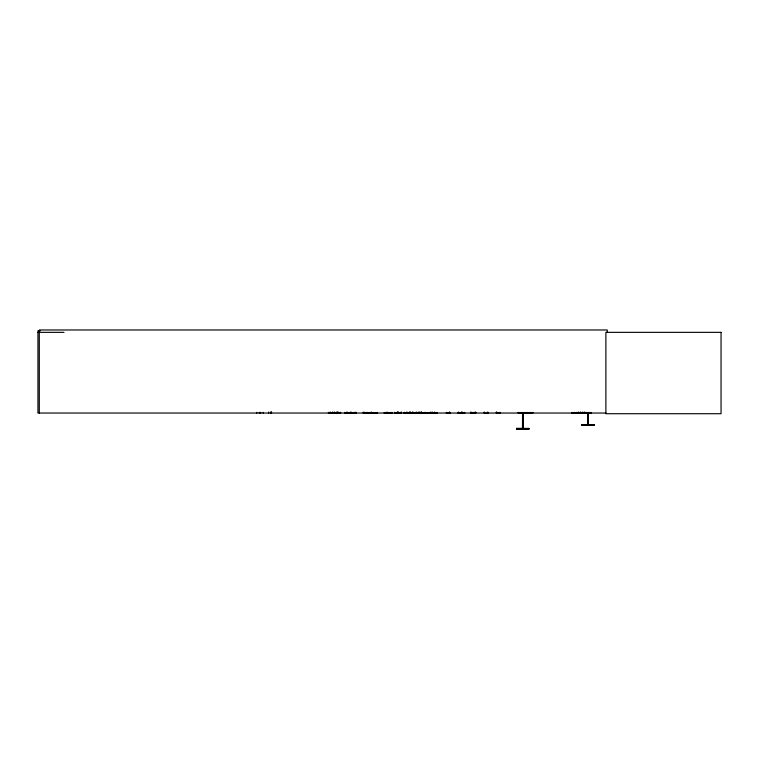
<?xml version="1.0" encoding="UTF-8"?>
<svg xmlns="http://www.w3.org/2000/svg" width="759" height="759" viewBox="0 0 759 759"><rect width="100%" height="100%" fill="white"/><g stroke="black" fill="none" stroke-linecap="round" stroke-linejoin="round"><path stroke-width="1.14" d="M328.438 412.868L340.649 413.01L340.639 412.365M516.651 428.835L528.938 428.996L516.651 429.025L516.651 428.323L528.938 428.408L528.938 429.025M528.852 428.408L528.852 429.025M571.888 412.972L572.03 412.365M572.011 412.934L590.881 412.953M344.681 412.934L356.199 412.934M403.911 412.972L404.101 412.422M412.517 412.953L412.403 412.194M355.174 412.953L354.946 412.194M394.595 412.934L394.614 412.422M398.152 412.953L398.067 412.194M398.636 412.934L398.665 412.422M412.592 412.953L412.545 412.194M449.394 412.953L449.442 412.194M449.878 412.934L449.907 412.422M458.787 412.868L458.787 412.422M462.335 412.868L462.411 412.365M475.665 412.422L475.58 412.953M484.517 412.868L484.603 412.365M338.201 412.953L338.144 412.194M351.132 412.953L351.123 412.194M355.601 412.953L355.677 412.422M409.044 412.953L409.12 412.422M446.273 412.953L449.907 412.868M398.257 412.953L398.342 412.422M401.34 412.953L394.614 412.868M40.322 330.82L37.95 330.82L37.95 413.038L606.043 413.038M37.95 332.347L63.984 332.347M517.913 412.526L533.074 412.526M517.866 412.725L533.122 412.725M392.005 412.953L384.396 412.953M404.101 412.868L424.879 412.953M464.802 412.953L458.218 413.01L458.199 412.422M475.665 412.868L470.703 412.953M496.358 412.422L499.991 412.953M581.821 424.793L594.022 424.793M522.42 427.839L523.15 427.839M522.553 428.18L523.036 428.152M461.662 412.934L461.728 412.194M496.87 412.953L496.813 412.194M474.195 412.934L474.176 412.422M421.33 412.953L421.378 412.194M410.42 412.953L410.334 412.422M406.796 412.953L406.881 412.194M363.817 412.953L363.903 412.194M363.333 412.934L377.565 412.953M350.43 412.934L350.402 412.422M346.939 412.953L346.986 412.194M346.512 412.953L346.436 412.422M421.719 412.934L421.71 412.422M436.975 412.953L425.363 413.01L425.41 412.365M487.506 412.868L487.506 412.422M366.217 413.038L366.018 412.422M590.986 412.972L590.863 412.422M574.743 412.868L574.724 412.365M516.727 428.342L516.737 429.025M607.228 332.347L607.228 329.975L39.288 329.975L39.288 413.038M590.844 412.365L590.844 413.038M588.263 425.419L588.197 424.234L587.58 424.234L587.646 425.419M588.149 412.365L588.13 425.419M587.703 412.63L587.703 425.419M586.631 412.365L586.631 413.038M584.8 412.194L584.8 413.038M584.383 412.194L584.383 413.038M583.937 412.365L583.937 413.038M582.703 412.194L582.703 413.038M582.286 412.194L582.286 413.038M580.588 412.194L580.588 413.038M580.17 412.194L580.17 413.038M578.937 412.365L578.937 413.038M578.491 412.194L578.491 413.038M578.073 412.194L578.073 413.038M576.242 412.365L576.242 413.038M522.609 412.725L522.609 429.025M522.543 412.725L522.486 429.025M499.83 412.365L499.83 413.038M496.69 412.194L496.69 413.038M496.282 412.365L496.282 413.038M488.151 412.365L488.151 413.038M488.065 412.422C488.663 413.769 483.436 413.835 483.872 412.365M487.61 412.194L487.733 413.038M487.42 412.365L487.42 413.038M484.517 412.422L484.527 413.038M484.289 412.194L484.413 413.038M475.741 412.365L475.741 413.038M475.333 412.194L475.333 413.038M475.21 412.194L475.21 413.038M474.09 412.365L474.09 413.038M472.193 412.365L472.193 413.038M471.083 412.194L471.083 413.038M470.959 412.194L470.959 413.038M470.542 412.365L470.542 413.038M464.641 412.365L464.641 413.038M462.003 412.194L462.003 413.038M461.833 412.194L461.88 413.038M461.548 412.365L461.662 413.038M458.863 412.365L458.863 413.038M458.531 412.194L458.654 413.038M458.113 412.365L458.113 413.038M449.983 412.365L449.983 413.038M449.565 412.194L449.565 413.038M446.434 412.365L446.434 413.038M436.918 412.365L436.918 413.038M434.565 412.023L434.565 413.038M432.269 412.023L432.269 413.038M430.913 412.194L430.913 413.038M430.514 412.194L430.514 413.038M424.717 412.365L424.717 413.038M421.52 412.194L421.643 413.038M421.027 412.023L421.027 413.038M420.742 412.365L420.742 413.038M419.347 412.023L419.347 413.038M418.74 412.023L418.74 413.038M416.539 412.194L416.539 413.038M416.245 412.194L416.245 413.038M415.638 412.365L415.638 413.038M413.181 412.365L413.181 413.038M413.067 412.365L413.067 413.038M412.962 412.365L412.962 413.038M410.534 412.194L410.534 413.038M410.135 412.194L410.258 413.038M409.784 412.194L409.784 413.038M409.49 412.194L409.49 413.038M409.205 412.365L409.205 413.038M407.023 412.194L407.023 413.038M406.207 412.365L406.207 413.038M404.386 412.365L404.386 413.038M404.13 412.365L404.13 413.038M401.511 412.365L401.511 413.038M401.331 412.194L401.331 413.038M401.226 412.194L401.226 413.038M400.221 412.365L400.221 413.038M398.741 412.365L398.741 413.038M398.428 412.365L398.428 413.038M397.925 412.194L397.925 413.038M397.412 412.194L397.412 413.038M397.308 412.194L397.308 413.038M397.137 412.365L397.137 413.038M394.699 412.365L394.699 413.038M391.872 412.365L391.872 413.038M387.137 412.194L387.137 413.038M386.872 412.194L386.872 413.038M384.263 412.365L384.263 413.038M377.508 412.365L377.508 413.038M371.502 412.194L371.502 413.038M371.104 412.194L371.104 413.038M367.28 412.365L367.28 413.038M365.999 412.365L365.999 413.038M364.045 412.194L364.045 413.038M363.229 412.365L363.229 413.038M356.227 412.365L356.227 413.038M355.762 412.365L355.762 413.038M351.711 412.365L351.711 413.038M350.724 412.194L350.724 413.038M350.326 412.365L350.326 413.038M347.129 412.194L347.129 413.038M346.351 412.365L346.351 413.038M344.719 412.365L344.719 413.038M340.516 412.365L340.516 413.038M338.78 412.365L338.78 413.038M337.907 412.194L338.011 413.038M337.641 412.194L337.641 413.038M337.091 412.365L337.091 413.038M336.911 412.194L336.911 413.038M336.806 412.194L336.806 413.038M334.738 412.194L334.814 413.038M334.321 412.194L334.33 413.038M334.007 412.365L334.007 413.038M332.907 412.365L332.907 413.038M332.546 412.023L332.546 413.038M330.174 412.023L330.174 413.038M328.438 412.365L328.429 413.038M271.523 412.023L271.523 413.038M271.029 412.023L271.029 413.038M270.906 412.023L270.906 413.038M268.658 412.023L268.658 413.038M263.221 412.365L263.221 413.038M260.688 412.365L260.688 413.038M260.043 412.365L259.995 413.038M259.35 412.365L259.35 413.038M256.77 412.365L256.77 413.038M721.05 332.347L605.891 332.347L605.891 413.721L721.05 413.721L721.05 332.347M594.022 424.736L581.821 424.736L581.821 425.419L594.022 425.419L594.022 424.736M594.022 425.249L581.821 425.249L594.022 425.334M523.036 429.025L523.036 412.725L522.97 429.025"/></g></svg>
